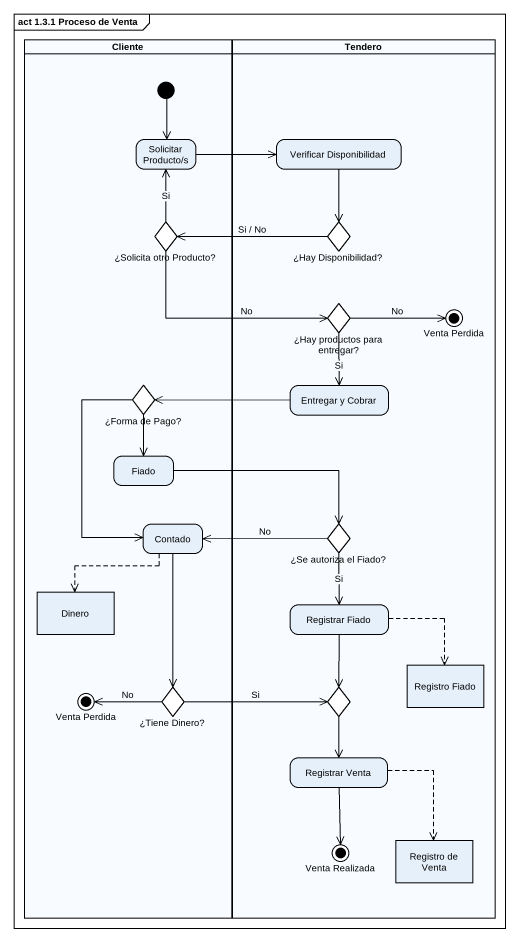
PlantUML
@startuml
mainframe act 1.3.1 Proceso de Venta
hide empty description
state Cliente <<partition>> {
  state "Solicitar Producto/s" as Solicitar_Producto_s
  state "¿Solicita otro Producto?" as Solicita_otro_Producto <<choice>>
  state "¿Forma de Pago?" as Forma_de_Pago <<choice>>
  state Fiado
  state Contado
  state Dinero <<object>>
  state "Venta Perdida" as Venta_Perdida_2 <<end>>
  state "¿Tiene Dinero?" as Tiene_Dinero <<choice>>
  [*] --> Solicitar_Producto_s
}
state Tendero <<partition>> {
  state "Verificar Disponibilidad" as Verificar_Disponibilidad
  state "¿Hay Disponibilidad?" as Hay_Disponibilidad <<choice>>
  state "¿Hay productos para entregar?" as Hay_productos_para_entregar <<choice>>
  state "Venta Perdida" as Venta_Perdida <<end>>
  state "Entregar y Cobrar" as Entregar_y_Cobrar
  state "¿Se autoriza el Fiado?" as Se_autoriza_el_Fiado <<choice>>
  state "Registrar Fiado" as Registrar_Fiado
  state "Registro Fiado" as Registro_Fiado <<object>>
  state choice1 <<choice>>
  state "Registrar Venta" as Registrar_Venta
  state "Venta Realizada" as Venta_Realizada <<end>>
  state "Registro de Venta" as Registro_de_Venta <<object>>
}
Solicitar_Producto_s -right-> Verificar_Disponibilidad
Verificar_Disponibilidad --> Hay_Disponibilidad
Solicita_otro_Producto -up-> Solicitar_Producto_s : Si
Solicita_otro_Producto -right-> Hay_productos_para_entregar : No
Hay_Disponibilidad -left-> Solicita_otro_Producto : Si / No
Hay_Disponibilidad -left-> Solicita_otro_Producto
Hay_productos_para_entregar -right-> Venta_Perdida : No
Hay_productos_para_entregar --> Entregar_y_Cobrar : Si
Forma_de_Pago --> Fiado
Forma_de_Pago --> Contado
Entregar_y_Cobrar -left-> Forma_de_Pago
Fiado -right-> Se_autoriza_el_Fiado
Contado -[dashed]-> Dinero
Contado --> Tiene_Dinero
Se_autoriza_el_Fiado -left-> Contado : No
Se_autoriza_el_Fiado --> Registrar_Fiado : Si
Registrar_Fiado -[dashed]-> Registro_Fiado
Registrar_Fiado --> choice1
Tiene_Dinero -left-> Venta_Perdida_2 : No
Tiene_Dinero -right-> choice1 : Si
choice1 --> Registrar_Venta
Registrar_Venta --> Venta_Realizada
Registrar_Venta -[dashed]-> Registro_de_Venta
@enduml
